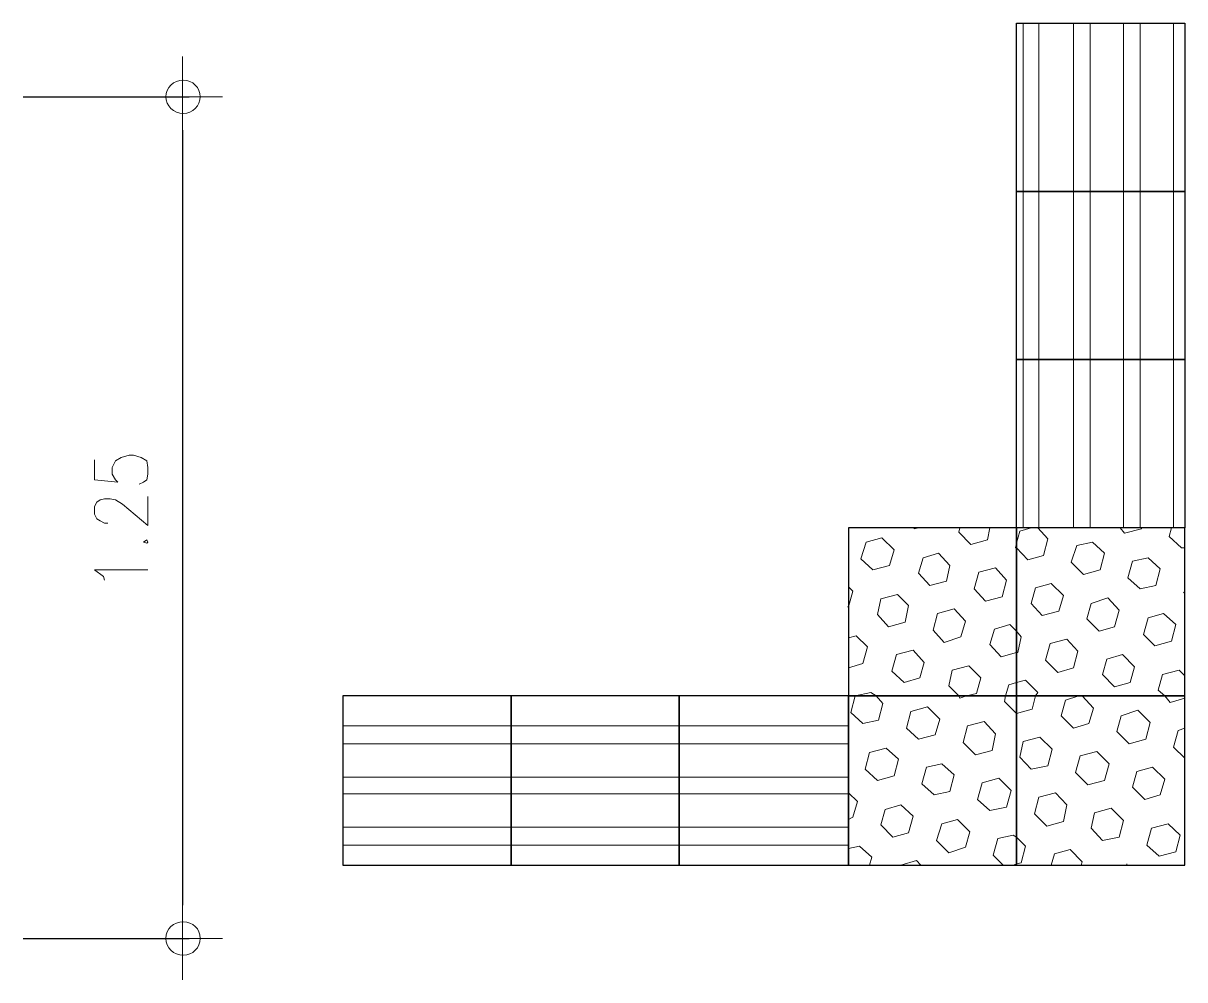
# Model space of a CAD drawing. Header units: millimetres. Extents: x 2928 to 3112, y 1220 to 1280.
# Drawn here: x 3100.487 to 3103.937, y 1260.614 to 1263.456 of the extents above; entities that cross this region are included whole.
import ezdxf

# ---------------------------------------------------------------- set-up
doc = ezdxf.new("R2010")
doc.units = ezdxf.units.MM

msp = doc.modelspace()

# ---------------------------------------------------------------- linework, layer by layer
at = {"color": 7, "linetype": 'Continuous', "lineweight": -2, "true_color": 0x000007}
for points in [[(3103.93727, 1262.95618), (3103.43777, 1262.95618), (3103.43777, 1263.45569), (3103.93727, 1263.45569)], [(3103.93727, 1262.45668), (3103.43777, 1262.45668), (3103.43777, 1262.95618), (3103.93727, 1262.95618)], [(3103.93727, 1261.95717), (3103.43777, 1261.95717), (3103.43777, 1262.45668), (3103.93727, 1262.45668)], [(3102.93826, 1261.95717), (3102.93826, 1261.45767), (3103.43777, 1261.45767), (3103.43777, 1261.95717)], [(3103.43777, 1261.95717), (3103.43777, 1261.45767), (3103.93727, 1261.45767), (3103.93727, 1261.95717)], [(3101.43644, 1261.45767), (3101.43644, 1260.95486), (3101.93595, 1260.95486), (3101.93595, 1261.45767)], [(3101.93595, 1261.45767), (3101.93595, 1260.95486), (3102.43545, 1260.95486), (3102.43545, 1261.45767)], [(3102.43545, 1261.45767), (3102.43545, 1260.95486), (3102.93826, 1260.95486), (3102.93826, 1261.45767)], [(3102.93826, 1261.45767), (3102.93826, 1260.95486), (3103.43777, 1260.95486), (3103.43777, 1261.45767)], [(3103.43777, 1261.45767), (3103.43777, 1260.95486), (3103.93727, 1260.95486), (3103.93727, 1261.45767)]]:
    msp.add_lwpolyline(points, close=True, dxfattribs=at)
at = {"color": 9, "linetype": 'Continuous', "lineweight": 5, "true_color": 0xbababa}
for points in [[(3103.45762, 1263.45569), (3103.45762, 1262.95618), (3103.45762, 1262.45668), (3103.45762, 1261.95717)], [(3103.50393, 1263.45569), (3103.50393, 1262.95618), (3103.50393, 1262.45668), (3103.50393, 1261.95717)], [(3103.60648, 1263.45569), (3103.60648, 1262.95618), (3103.60648, 1262.45668), (3103.60648, 1261.95717)], [(3103.65609, 1263.45569), (3103.65609, 1262.95618), (3103.65609, 1262.45668), (3103.65609, 1261.95717)], [(3103.75533, 1263.45569), (3103.75533, 1262.95618), (3103.75533, 1262.45668), (3103.75533, 1261.95717)], [(3103.80495, 1263.45569), (3103.80495, 1262.95618), (3103.80495, 1262.45668), (3103.80495, 1261.95717)], [(3103.90419, 1263.45569), (3103.90419, 1262.95618), (3103.90419, 1262.45668), (3103.90419, 1261.95717)], [(3103.13343, 1261.95717), (3103.13343, 1261.95387), (3103.13343, 1261.95387)], [(3103.13343, 1261.95387), (3103.14667, 1261.95717), (3103.14667, 1261.95717)], [(3103.26575, 1261.94394), (3103.26906, 1261.95717), (3103.26906, 1261.95717)], [(3103.35176, 1261.92079), (3103.35838, 1261.95717), (3103.35838, 1261.95717)], [(3103.44769, 1261.94725), (3103.48077, 1261.95717), (3103.48077, 1261.95717)], [(3103.50062, 1261.95717), (3103.53039, 1261.92409), (3103.53039, 1261.92409)], [(3103.74541, 1261.95717), (3103.75864, 1261.94063), (3103.75864, 1261.94063)], [(3103.75864, 1261.94063), (3103.80826, 1261.95387), (3103.80826, 1261.95387)], [(3103.80826, 1261.95387), (3103.80826, 1261.95717), (3103.80826, 1261.95717)], [(3103.89096, 1261.93071), (3103.89758, 1261.95717), (3103.89758, 1261.95717)], [(3102.99119, 1261.91417), (3103.0375, 1261.9274), (3103.0375, 1261.9274)], [(3103.0375, 1261.9274), (3103.07389, 1261.89102), (3103.07389, 1261.89102)], [(3103.26575, 1261.94394), (3103.30214, 1261.90756), (3103.30214, 1261.90756)], [(3103.30214, 1261.90756), (3103.35176, 1261.92079), (3103.35176, 1261.92079)], [(3103.43777, 1261.91086), (3103.44769, 1261.94725), (3103.44769, 1261.94725)], [(3103.51716, 1261.87448), (3103.53039, 1261.92409), (3103.53039, 1261.92409)], [(3103.89096, 1261.93071), (3103.92735, 1261.89763), (3103.92735, 1261.89763)], [(3102.97465, 1261.86455), (3102.99119, 1261.91417), (3102.99119, 1261.91417)], [(3103.06066, 1261.8447), (3103.07389, 1261.89102), (3103.07389, 1261.89102)], [(3103.43446, 1261.89763), (3103.43777, 1261.91086), (3103.43777, 1261.91086)], [(3103.43446, 1261.89763), (3103.43777, 1261.89763), (3103.43777, 1261.89763)], [(3103.43777, 1261.89763), (3103.47085, 1261.86124), (3103.47085, 1261.86124)], [(3103.59986, 1261.85463), (3103.6164, 1261.90425), (3103.6164, 1261.90425)], [(3103.6164, 1261.90425), (3103.66271, 1261.91417), (3103.66271, 1261.91417)], [(3103.66271, 1261.91417), (3103.6991, 1261.88109), (3103.6991, 1261.88109)], [(3103.92735, 1261.89763), (3103.93727, 1261.89763), (3103.93727, 1261.89763)], [(3102.97465, 1261.86455), (3103.01104, 1261.83147), (3103.01104, 1261.83147)], [(3103.14667, 1261.82155), (3103.1599, 1261.86786), (3103.1599, 1261.86786)], [(3103.1599, 1261.86786), (3103.20621, 1261.88109), (3103.20621, 1261.88109)], [(3103.20621, 1261.88109), (3103.23929, 1261.8447), (3103.23929, 1261.8447)], [(3103.47085, 1261.86124), (3103.51716, 1261.87448), (3103.51716, 1261.87448)], [(3103.59986, 1261.85463), (3103.63625, 1261.81824), (3103.63625, 1261.81824)], [(3103.68587, 1261.83147), (3103.6991, 1261.88109), (3103.6991, 1261.88109)], [(3103.76857, 1261.80832), (3103.7818, 1261.85794), (3103.7818, 1261.85794)], [(3103.7818, 1261.85794), (3103.82811, 1261.86786), (3103.82811, 1261.86786)], [(3103.82811, 1261.86786), (3103.8645, 1261.83478), (3103.8645, 1261.83478)], [(3103.01104, 1261.83147), (3103.06066, 1261.8447), (3103.06066, 1261.8447)], [(3103.14667, 1261.82155), (3103.17975, 1261.78516), (3103.17975, 1261.78516)], [(3103.22937, 1261.79839), (3103.23929, 1261.8447), (3103.23929, 1261.8447)], [(3103.31207, 1261.77524), (3103.3253, 1261.82486), (3103.3253, 1261.82486)], [(3103.3253, 1261.82486), (3103.37492, 1261.83809), (3103.37492, 1261.83809)], [(3103.37492, 1261.83809), (3103.408, 1261.8017), (3103.408, 1261.8017)], [(3103.63625, 1261.81824), (3103.68587, 1261.83147), (3103.68587, 1261.83147)], [(3103.85127, 1261.78516), (3103.8645, 1261.83478), (3103.8645, 1261.83478)], [(3102.93826, 1261.78185), (3102.9515, 1261.76862), (3102.9515, 1261.76862)], [(3103.17975, 1261.78516), (3103.22937, 1261.79839), (3103.22937, 1261.79839)], [(3103.39476, 1261.75208), (3103.408, 1261.8017), (3103.408, 1261.8017)], [(3103.494, 1261.77854), (3103.54032, 1261.79178), (3103.54032, 1261.79178)], [(3103.54032, 1261.79178), (3103.5767, 1261.75539), (3103.5767, 1261.75539)], [(3103.76857, 1261.80832), (3103.80495, 1261.77524), (3103.80495, 1261.77524)], [(3103.80495, 1261.77524), (3103.85127, 1261.78516), (3103.85127, 1261.78516)], [(3102.93826, 1261.72231), (3102.9515, 1261.76862), (3102.9515, 1261.76862)], [(3103.02427, 1261.69915), (3103.0342, 1261.74546), (3103.0342, 1261.74546)], [(3103.0342, 1261.74546), (3103.08381, 1261.7587), (3103.08381, 1261.7587)], [(3103.08381, 1261.7587), (3103.11689, 1261.72562), (3103.11689, 1261.72562)], [(3103.31207, 1261.77524), (3103.34514, 1261.73885), (3103.34514, 1261.73885)], [(3103.34514, 1261.73885), (3103.39476, 1261.75208), (3103.39476, 1261.75208)], [(3103.48077, 1261.73223), (3103.494, 1261.77854), (3103.494, 1261.77854)], [(3103.56347, 1261.70908), (3103.5767, 1261.75539), (3103.5767, 1261.75539)], [(3103.6594, 1261.73223), (3103.70902, 1261.74877), (3103.70902, 1261.74877)], [(3103.70902, 1261.74877), (3103.7421, 1261.71238), (3103.7421, 1261.71238)], [(3103.93727, 1261.762), (3103.93396, 1261.76531), (3103.93396, 1261.76531)], [(3103.93727, 1261.762), (3103.93727, 1261.76862), (3103.93727, 1261.76862)], [(3102.93826, 1261.72231), (3102.93496, 1261.72231), (3102.93496, 1261.72231)], [(3103.10697, 1261.676), (3103.11689, 1261.72562), (3103.11689, 1261.72562)], [(3103.2029, 1261.70246), (3103.25252, 1261.71569), (3103.25252, 1261.71569)], [(3103.25252, 1261.71569), (3103.2856, 1261.6793), (3103.2856, 1261.6793)], [(3103.48077, 1261.73223), (3103.51385, 1261.69584), (3103.51385, 1261.69584)], [(3103.64617, 1261.68592), (3103.6594, 1261.73223), (3103.6594, 1261.73223)], [(3103.72887, 1261.66276), (3103.7421, 1261.71238), (3103.7421, 1261.71238)], [(3103.02427, 1261.69915), (3103.05735, 1261.66276), (3103.05735, 1261.66276)], [(3103.18967, 1261.65284), (3103.2029, 1261.70246), (3103.2029, 1261.70246)], [(3103.27237, 1261.63299), (3103.2856, 1261.6793), (3103.2856, 1261.6793)], [(3103.51385, 1261.69584), (3103.56347, 1261.70908), (3103.56347, 1261.70908)], [(3103.64617, 1261.68592), (3103.68256, 1261.64953), (3103.68256, 1261.64953)], [(3103.81488, 1261.63961), (3103.82811, 1261.68923), (3103.82811, 1261.68923)], [(3103.82811, 1261.68923), (3103.87442, 1261.70246), (3103.87442, 1261.70246)], [(3103.87442, 1261.70246), (3103.91081, 1261.66938), (3103.91081, 1261.66938)], [(3103.05735, 1261.66276), (3103.10697, 1261.676), (3103.10697, 1261.676)], [(3103.18967, 1261.65284), (3103.22275, 1261.61645), (3103.22275, 1261.61645)], [(3103.35838, 1261.60984), (3103.37161, 1261.65615), (3103.37161, 1261.65615)], [(3103.37161, 1261.65615), (3103.41792, 1261.66938), (3103.41792, 1261.66938)], [(3103.41792, 1261.66938), (3103.43777, 1261.64953), (3103.43777, 1261.64953)], [(3103.43777, 1261.64953), (3103.451, 1261.63299), (3103.451, 1261.63299)], [(3103.68256, 1261.64953), (3103.72887, 1261.66276), (3103.72887, 1261.66276)], [(3103.89758, 1261.61976), (3103.91081, 1261.66938), (3103.91081, 1261.66938)], [(3102.93826, 1261.62969), (3102.96142, 1261.6363), (3102.96142, 1261.6363)], [(3102.96142, 1261.6363), (3102.9945, 1261.60322), (3102.9945, 1261.60322)], [(3103.22275, 1261.61645), (3103.27237, 1261.63299), (3103.27237, 1261.63299)], [(3103.35838, 1261.60984), (3103.39146, 1261.57345), (3103.39146, 1261.57345)], [(3103.44108, 1261.58668), (3103.451, 1261.63299), (3103.451, 1261.63299)], [(3103.52378, 1261.56353), (3103.53701, 1261.61315), (3103.53701, 1261.61315)], [(3103.53701, 1261.61315), (3103.58663, 1261.62638), (3103.58663, 1261.62638)], [(3103.58663, 1261.62638), (3103.61971, 1261.58999), (3103.61971, 1261.58999)], [(3103.81488, 1261.63961), (3103.84796, 1261.60653), (3103.84796, 1261.60653)], [(3103.84796, 1261.60653), (3103.89758, 1261.61976), (3103.89758, 1261.61976)], [(3102.98127, 1261.5536), (3102.9945, 1261.60322), (3102.9945, 1261.60322)], [(3103.06727, 1261.53045), (3103.08051, 1261.58007), (3103.08051, 1261.58007)], [(3103.08051, 1261.58007), (3103.13013, 1261.5933), (3103.13013, 1261.5933)], [(3103.13013, 1261.5933), (3103.16321, 1261.55691), (3103.16321, 1261.55691)], [(3103.39146, 1261.57345), (3103.43777, 1261.58668), (3103.43777, 1261.58668)], [(3103.43777, 1261.58668), (3103.44108, 1261.58668), (3103.44108, 1261.58668)], [(3103.60648, 1261.54037), (3103.61971, 1261.58999), (3103.61971, 1261.58999)], [(3103.70571, 1261.56683), (3103.75203, 1261.58007), (3103.75203, 1261.58007)], [(3103.75203, 1261.58007), (3103.78841, 1261.54368), (3103.78841, 1261.54368)], [(3102.93826, 1261.54037), (3102.98127, 1261.5536), (3102.98127, 1261.5536)], [(3103.14997, 1261.5106), (3103.16321, 1261.55691), (3103.16321, 1261.55691)], [(3103.24591, 1261.53375), (3103.29553, 1261.54699), (3103.29553, 1261.54699)], [(3103.29553, 1261.54699), (3103.33191, 1261.5106), (3103.33191, 1261.5106)], [(3103.52378, 1261.56353), (3103.56016, 1261.52714), (3103.56016, 1261.52714)], [(3103.56016, 1261.52714), (3103.60648, 1261.54037), (3103.60648, 1261.54037)], [(3103.69248, 1261.52052), (3103.70571, 1261.56683), (3103.70571, 1261.56683)], [(3103.77518, 1261.49737), (3103.78841, 1261.54368), (3103.78841, 1261.54368)], [(3103.06727, 1261.53045), (3103.10366, 1261.49737), (3103.10366, 1261.49737)], [(3103.10366, 1261.49737), (3103.14997, 1261.5106), (3103.14997, 1261.5106)], [(3103.23598, 1261.48744), (3103.24591, 1261.53375), (3103.24591, 1261.53375)], [(3103.31868, 1261.46429), (3103.33191, 1261.5106), (3103.33191, 1261.5106)], [(3103.43777, 1261.49737), (3103.46423, 1261.50398), (3103.46423, 1261.50398)], [(3103.46423, 1261.50398), (3103.50062, 1261.46759), (3103.50062, 1261.46759)], [(3103.69248, 1261.52052), (3103.72887, 1261.48413), (3103.72887, 1261.48413)], [(3103.85788, 1261.47421), (3103.87111, 1261.52052), (3103.87111, 1261.52052)], [(3103.87111, 1261.52052), (3103.92073, 1261.53375), (3103.92073, 1261.53375)], [(3103.92073, 1261.53375), (3103.93727, 1261.51721), (3103.93727, 1261.51721)], [(3103.23598, 1261.48744), (3103.26575, 1261.45767), (3103.26575, 1261.45767)], [(3103.40469, 1261.45767), (3103.41461, 1261.49075), (3103.41461, 1261.49075)], [(3103.41461, 1261.49075), (3103.43777, 1261.49737), (3103.43777, 1261.49737)], [(3103.72887, 1261.48413), (3103.77518, 1261.49737), (3103.77518, 1261.49737)], [(3103.85788, 1261.47421), (3103.87773, 1261.45767), (3103.87773, 1261.45767)], [(3102.94488, 1261.40805), (3102.95811, 1261.45767), (3102.95811, 1261.45767)], [(3102.95811, 1261.45767), (3103.00442, 1261.46759), (3103.00442, 1261.46759)], [(3103.00442, 1261.46759), (3103.02096, 1261.45767), (3103.02096, 1261.45767)], [(3103.02096, 1261.45767), (3103.04081, 1261.43451), (3103.04081, 1261.43451)], [(3103.26575, 1261.45767), (3103.26906, 1261.45105), (3103.26906, 1261.45105)], [(3103.26906, 1261.45105), (3103.28891, 1261.45767), (3103.28891, 1261.45767)], [(3103.28891, 1261.45767), (3103.31868, 1261.46429), (3103.31868, 1261.46429)], [(3103.40138, 1261.44113), (3103.40469, 1261.45767), (3103.40469, 1261.45767)], [(3103.40138, 1261.44113), (3103.43777, 1261.40474), (3103.43777, 1261.40474)], [(3103.48408, 1261.41797), (3103.494, 1261.45767), (3103.494, 1261.45767)], [(3103.494, 1261.45767), (3103.50062, 1261.46759), (3103.50062, 1261.46759)], [(3103.57009, 1261.39813), (3103.58332, 1261.44444), (3103.58332, 1261.44444)], [(3103.58332, 1261.44444), (3103.62301, 1261.45767), (3103.62301, 1261.45767)], [(3103.62301, 1261.45767), (3103.62963, 1261.45767), (3103.62963, 1261.45767)], [(3103.62963, 1261.45767), (3103.63294, 1261.45767), (3103.63294, 1261.45767)], [(3103.63294, 1261.45767), (3103.66602, 1261.42128), (3103.66602, 1261.42128)], [(3103.87773, 1261.45767), (3103.89427, 1261.43782), (3103.89427, 1261.43782)], [(3103.89427, 1261.43782), (3103.93727, 1261.45105), (3103.93727, 1261.45105)], [(3102.94488, 1261.40805), (3102.98127, 1261.37497), (3102.98127, 1261.37497)], [(3103.02758, 1261.38489), (3103.04081, 1261.43451), (3103.04081, 1261.43451)], [(3103.11028, 1261.36174), (3103.12351, 1261.41136), (3103.12351, 1261.41136)], [(3103.12351, 1261.41136), (3103.17313, 1261.42459), (3103.17313, 1261.42459)], [(3103.17313, 1261.42459), (3103.20952, 1261.3882), (3103.20952, 1261.3882)], [(3103.43777, 1261.40474), (3103.43446, 1261.40805), (3103.43446, 1261.40805)], [(3103.43777, 1261.40474), (3103.48408, 1261.41797), (3103.48408, 1261.41797)], [(3103.65279, 1261.37497), (3103.66602, 1261.42128), (3103.66602, 1261.42128)], [(3103.74872, 1261.39813), (3103.79834, 1261.41467), (3103.79834, 1261.41467)], [(3103.79834, 1261.41467), (3103.83473, 1261.37828), (3103.83473, 1261.37828)], [(3101.43644, 1261.36835), (3101.93595, 1261.36835), (3101.93595, 1261.36835)], [(3101.93595, 1261.36835), (3102.43545, 1261.36835), (3102.43545, 1261.36835)], [(3102.43545, 1261.36835), (3102.93826, 1261.36835), (3102.93826, 1261.36835)], [(3102.98127, 1261.37497), (3103.02758, 1261.38489), (3103.02758, 1261.38489)], [(3103.19629, 1261.34189), (3103.20952, 1261.3882), (3103.20952, 1261.3882)], [(3103.27899, 1261.31874), (3103.29222, 1261.36835), (3103.29222, 1261.36835)], [(3103.29222, 1261.36835), (3103.34184, 1261.38159), (3103.34184, 1261.38159)], [(3103.34184, 1261.38159), (3103.37492, 1261.3452), (3103.37492, 1261.3452)], [(3103.57009, 1261.39813), (3103.60648, 1261.36174), (3103.60648, 1261.36174)], [(3103.60648, 1261.36174), (3103.65279, 1261.37497), (3103.65279, 1261.37497)], [(3103.73549, 1261.35182), (3103.74872, 1261.39813), (3103.74872, 1261.39813)], [(3103.82149, 1261.32866), (3103.83473, 1261.37828), (3103.83473, 1261.37828)], [(3103.11028, 1261.36174), (3103.14667, 1261.32866), (3103.14667, 1261.32866)], [(3103.14667, 1261.32866), (3103.19629, 1261.34189), (3103.19629, 1261.34189)], [(3103.36499, 1261.29558), (3103.37492, 1261.3452), (3103.37492, 1261.3452)], [(3103.45762, 1261.32204), (3103.50724, 1261.33528), (3103.50724, 1261.33528)], [(3103.50724, 1261.33528), (3103.54362, 1261.29889), (3103.54362, 1261.29889)], [(3103.73549, 1261.35182), (3103.77187, 1261.31543), (3103.77187, 1261.31543)], [(3103.90419, 1261.3055), (3103.91742, 1261.35512), (3103.91742, 1261.35512)], [(3103.91742, 1261.35512), (3103.93727, 1261.36174), (3103.93727, 1261.36174)], [(3101.43644, 1261.31543), (3101.93595, 1261.31543), (3101.93595, 1261.31543)], [(3101.93595, 1261.31543), (3102.43545, 1261.31543), (3102.43545, 1261.31543)], [(3102.43545, 1261.31543), (3102.93826, 1261.31543), (3102.93826, 1261.31543)], [(3103.00112, 1261.28896), (3103.05073, 1261.3022), (3103.05073, 1261.3022)], [(3103.05073, 1261.3022), (3103.08712, 1261.26912), (3103.08712, 1261.26912)], [(3103.27899, 1261.31874), (3103.31537, 1261.28235), (3103.31537, 1261.28235)], [(3103.44769, 1261.27573), (3103.45762, 1261.32204), (3103.45762, 1261.32204)], [(3103.53039, 1261.24927), (3103.54362, 1261.29889), (3103.54362, 1261.29889)], [(3103.77187, 1261.31543), (3103.82149, 1261.32866), (3103.82149, 1261.32866)], [(3103.90419, 1261.3055), (3103.93727, 1261.27242), (3103.93727, 1261.27242)], [(3102.98788, 1261.23934), (3103.00112, 1261.28896), (3103.00112, 1261.28896)], [(3103.07389, 1261.2195), (3103.08712, 1261.26912), (3103.08712, 1261.26912)], [(3103.31537, 1261.28235), (3103.36499, 1261.29558), (3103.36499, 1261.29558)], [(3103.44769, 1261.27573), (3103.48077, 1261.23934), (3103.48077, 1261.23934)], [(3103.61309, 1261.22942), (3103.62632, 1261.27904), (3103.62632, 1261.27904)], [(3103.62632, 1261.27904), (3103.67594, 1261.29227), (3103.67594, 1261.29227)], [(3103.67594, 1261.29227), (3103.71233, 1261.25588), (3103.71233, 1261.25588)], [(3102.98788, 1261.23934), (3103.02427, 1261.20626), (3103.02427, 1261.20626)], [(3103.15659, 1261.19634), (3103.16982, 1261.24596), (3103.16982, 1261.24596)], [(3103.16982, 1261.24596), (3103.21613, 1261.25588), (3103.21613, 1261.25588)], [(3103.21613, 1261.25588), (3103.25252, 1261.2228), (3103.25252, 1261.2228)], [(3103.48077, 1261.23934), (3103.53039, 1261.24927), (3103.53039, 1261.24927)], [(3103.61309, 1261.22942), (3103.64948, 1261.19303), (3103.64948, 1261.19303)], [(3103.6991, 1261.20626), (3103.71233, 1261.25588), (3103.71233, 1261.25588)], [(3103.7818, 1261.18642), (3103.79503, 1261.23273), (3103.79503, 1261.23273)], [(3103.79503, 1261.23273), (3103.84134, 1261.24596), (3103.84134, 1261.24596)], [(3103.84134, 1261.24596), (3103.87773, 1261.20957), (3103.87773, 1261.20957)], [(3101.43644, 1261.21619), (3101.93595, 1261.21619), (3101.93595, 1261.21619)], [(3101.93595, 1261.21619), (3102.43545, 1261.21619), (3102.43545, 1261.21619)], [(3102.43545, 1261.21619), (3102.93826, 1261.21619), (3102.93826, 1261.21619)], [(3103.02427, 1261.20626), (3103.07389, 1261.2195), (3103.07389, 1261.2195)], [(3103.15659, 1261.19634), (3103.19298, 1261.16326), (3103.19298, 1261.16326)], [(3103.23929, 1261.17318), (3103.25252, 1261.2228), (3103.25252, 1261.2228)], [(3103.32199, 1261.15003), (3103.33522, 1261.19965), (3103.33522, 1261.19965)], [(3103.33522, 1261.19965), (3103.38484, 1261.21288), (3103.38484, 1261.21288)], [(3103.38484, 1261.21288), (3103.42123, 1261.17649), (3103.42123, 1261.17649)], [(3103.64948, 1261.19303), (3103.6991, 1261.20626), (3103.6991, 1261.20626)], [(3103.8645, 1261.16326), (3103.87773, 1261.20957), (3103.87773, 1261.20957)], [(3101.43644, 1261.16657), (3101.93595, 1261.16657), (3101.93595, 1261.16657)], [(3101.93595, 1261.16657), (3102.43545, 1261.16657), (3102.43545, 1261.16657)], [(3102.43545, 1261.16657), (3102.93826, 1261.16657), (3102.93826, 1261.16657)], [(3102.93826, 1261.16988), (3102.96473, 1261.14341), (3102.96473, 1261.14341)], [(3103.19298, 1261.16326), (3103.23929, 1261.17318), (3103.23929, 1261.17318)], [(3103.408, 1261.12687), (3103.42123, 1261.17649), (3103.42123, 1261.17649)], [(3103.50393, 1261.15664), (3103.55355, 1261.16988), (3103.55355, 1261.16988)], [(3103.55355, 1261.16988), (3103.58663, 1261.13349), (3103.58663, 1261.13349)], [(3103.7818, 1261.18642), (3103.81819, 1261.15003), (3103.81819, 1261.15003)], [(3103.81819, 1261.15003), (3103.8645, 1261.16326), (3103.8645, 1261.16326)], [(3102.9515, 1261.0971), (3102.96473, 1261.14341), (3102.96473, 1261.14341)], [(3103.04743, 1261.12026), (3103.09374, 1261.13349), (3103.09374, 1261.13349)], [(3103.09374, 1261.13349), (3103.13013, 1261.10041), (3103.13013, 1261.10041)], [(3103.32199, 1261.15003), (3103.35838, 1261.11695), (3103.35838, 1261.11695)], [(3103.35838, 1261.11695), (3103.408, 1261.12687), (3103.408, 1261.12687)], [(3103.4907, 1261.10702), (3103.50393, 1261.15664), (3103.50393, 1261.15664)], [(3103.5767, 1261.08387), (3103.58663, 1261.13349), (3103.58663, 1261.13349)], [(3102.93826, 1261.09048), (3102.9515, 1261.0971), (3102.9515, 1261.0971)], [(3103.0342, 1261.07394), (3103.04743, 1261.12026), (3103.04743, 1261.12026)], [(3103.11689, 1261.05079), (3103.13013, 1261.10041), (3103.13013, 1261.10041)], [(3103.21613, 1261.07725), (3103.26245, 1261.09048), (3103.26245, 1261.09048)], [(3103.26245, 1261.09048), (3103.29883, 1261.0541), (3103.29883, 1261.0541)], [(3103.4907, 1261.10702), (3103.52708, 1261.07064), (3103.52708, 1261.07064)], [(3103.6594, 1261.06402), (3103.66933, 1261.11033), (3103.66933, 1261.11033)], [(3103.66933, 1261.11033), (3103.71895, 1261.12356), (3103.71895, 1261.12356)], [(3103.71895, 1261.12356), (3103.75533, 1261.08718), (3103.75533, 1261.08718)], [(3101.43644, 1261.06733), (3101.93595, 1261.06733), (3101.93595, 1261.06733)], [(3101.93595, 1261.06733), (3102.43545, 1261.06733), (3102.43545, 1261.06733)], [(3102.43545, 1261.06733), (3102.93826, 1261.06733), (3102.93826, 1261.06733)], [(3103.0342, 1261.07394), (3103.07058, 1261.03756), (3103.07058, 1261.03756)], [(3103.19959, 1261.02763), (3103.21613, 1261.07725), (3103.21613, 1261.07725)], [(3103.52708, 1261.07064), (3103.5767, 1261.08387), (3103.5767, 1261.08387)], [(3103.6594, 1261.06402), (3103.69248, 1261.02763), (3103.69248, 1261.02763)], [(3103.7421, 1261.03756), (3103.75533, 1261.08718), (3103.75533, 1261.08718)], [(3103.8248, 1261.0144), (3103.83803, 1261.06402), (3103.83803, 1261.06402)], [(3103.83803, 1261.06402), (3103.88765, 1261.07725), (3103.88765, 1261.07725)], [(3103.88765, 1261.07725), (3103.92404, 1261.04417), (3103.92404, 1261.04417)], [(3103.07058, 1261.03756), (3103.11689, 1261.05079), (3103.11689, 1261.05079)], [(3103.19959, 1261.02763), (3103.23598, 1260.99125), (3103.23598, 1260.99125)], [(3103.2856, 1261.00779), (3103.29883, 1261.0541), (3103.29883, 1261.0541)], [(3103.3683, 1260.98463), (3103.38153, 1261.03425), (3103.38153, 1261.03425)], [(3103.38153, 1261.03425), (3103.42784, 1261.04417), (3103.42784, 1261.04417)], [(3103.42784, 1261.04417), (3103.43777, 1261.03756), (3103.43777, 1261.03756)], [(3103.43777, 1261.03756), (3103.46423, 1261.01109), (3103.46423, 1261.01109)], [(3103.69248, 1261.02763), (3103.7421, 1261.03756), (3103.7421, 1261.03756)], [(3103.91081, 1260.99455), (3103.92404, 1261.04417), (3103.92404, 1261.04417)], [(3101.43644, 1261.0144), (3101.93595, 1261.0144), (3101.93595, 1261.0144)], [(3101.93595, 1261.0144), (3102.43545, 1261.0144), (3102.43545, 1261.0144)], [(3102.43545, 1261.0144), (3102.93826, 1261.0144), (3102.93826, 1261.0144)], [(3102.93826, 1261.00448), (3102.97134, 1261.01109), (3102.97134, 1261.01109)], [(3102.97134, 1261.01109), (3103.00773, 1260.97801), (3103.00773, 1260.97801)], [(3103.23598, 1260.99125), (3103.2856, 1261.00779), (3103.2856, 1261.00779)], [(3103.451, 1260.96147), (3103.46423, 1261.01109), (3103.46423, 1261.01109)], [(3103.54032, 1260.95486), (3103.55024, 1260.98794), (3103.55024, 1260.98794)], [(3103.55024, 1260.98794), (3103.59655, 1261.00117), (3103.59655, 1261.00117)], [(3103.59655, 1261.00117), (3103.63294, 1260.96478), (3103.63294, 1260.96478)], [(3103.8248, 1261.0144), (3103.86119, 1260.98132), (3103.86119, 1260.98132)], [(3103.86119, 1260.98132), (3103.91081, 1260.99455), (3103.91081, 1260.99455)], [(3103.00112, 1260.95486), (3103.00773, 1260.97801), (3103.00773, 1260.97801)], [(3103.09374, 1260.95486), (3103.14005, 1260.96809), (3103.14005, 1260.96809)], [(3103.14005, 1260.96809), (3103.15328, 1260.95486), (3103.15328, 1260.95486)], [(3103.3683, 1260.98463), (3103.39807, 1260.95486), (3103.39807, 1260.95486)], [(3103.42784, 1260.95486), (3103.43777, 1260.95817), (3103.43777, 1260.95817)], [(3103.43777, 1260.95817), (3103.451, 1260.96147), (3103.451, 1260.96147)], [(3103.62963, 1260.95486), (3103.63294, 1260.96478), (3103.63294, 1260.96478)], [(3103.76526, 1260.95817), (3103.76526, 1260.95486), (3103.76526, 1260.95486)], [(3103.76526, 1260.95486), (3103.76526, 1260.95817), (3103.76526, 1260.95817)]]:
    msp.add_lwpolyline(points, dxfattribs=at)
at = {"color": 7, "linetype": 'Continuous', "lineweight": 9, "true_color": 0x000007}
for points in [[(3100.96009, 1263.11497), (3100.96009, 1263.35645), (3100.96009, 1263.35645)], [(3100.84101, 1263.23736), (3101.07918, 1263.23736), (3101.07918, 1263.23736)], [(3100.69876, 1262.15896), (3100.69876, 1262.09942), (3100.76823, 1262.0928), (3100.76162, 1262.09942), (3100.75169, 1262.11596), (3100.75169, 1262.13581), (3100.76162, 1262.15565), (3100.77815, 1262.16558), (3100.80131, 1262.17219), (3100.81454, 1262.17219), (3100.8377, 1262.16558), (3100.85424, 1262.15565), (3100.85755, 1262.13581), (3100.85755, 1262.11596), (3100.85424, 1262.09942), (3100.84431, 1262.0928), (3100.83108, 1262.08619)], [(3100.73846, 1261.97041), (3100.72854, 1261.97041), (3100.7153, 1261.97702), (3100.70538, 1261.98364), (3100.69876, 1261.99687), (3100.69876, 1262.02003), (3100.70538, 1262.03326), (3100.7153, 1262.03987), (3100.72854, 1262.04318), (3100.74508, 1262.04318), (3100.76162, 1262.03987), (3100.78146, 1262.02664), (3100.85755, 1261.96379), (3100.85755, 1262.0498)], [(3100.72854, 1261.8017), (3100.72523, 1261.81162), (3100.69876, 1261.83147), (3100.85755, 1261.83147)], [(3100.96009, 1260.85562), (3100.96009, 1260.61414), (3100.96009, 1260.61414)], [(3101.07918, 1260.73653), (3100.84101, 1260.73653), (3100.84101, 1260.73653)]]:
    msp.add_lwpolyline(points, dxfattribs=at)
at = {"color": 253, "linetype": 'Continuous', "lineweight": -2, "true_color": 0x9a9a9a}
for points in [[(3100.48705, 1263.23736), (3100.97994, 1263.23736), (3100.97994, 1263.23736)], [(3100.96009, 1263.13812), (3100.96009, 1260.83577), (3100.96009, 1260.83577)], [(3100.48705, 1260.73653), (3100.97994, 1260.73653), (3100.97994, 1260.73653)]]:
    msp.add_lwpolyline(points, dxfattribs=at)
at = {"color": 7, "linetype": 'Continuous', "lineweight": 9, "true_color": 0x000007}
msp.add_lwpolyline([(3100.84431, 1261.91417), (3100.85424, 1261.91086), (3100.85755, 1261.91417), (3100.85424, 1261.92079)], close=True, dxfattribs=at)
for points in [[(3100.9634, 1263.28698), (3100.93363, 1263.28698), (3100.91047, 1263.26383), (3100.91047, 1263.23736), (3100.91047, 1263.23736), (3100.91047, 1263.2109), (3100.93363, 1263.18774), (3100.9634, 1263.18774), (3100.9634, 1263.18774), (3100.98987, 1263.18774), (3101.01302, 1263.2109), (3101.01302, 1263.23736), (3101.01302, 1263.23736), (3101.01302, 1263.26383), (3100.98987, 1263.28698), (3100.9634, 1263.28698)], [(3100.9634, 1260.68691), (3100.98987, 1260.68691), (3101.01302, 1260.71007), (3101.01302, 1260.73653), (3101.01302, 1260.73653), (3101.01302, 1260.7663), (3100.98987, 1260.78615), (3100.9634, 1260.78615), (3100.9634, 1260.78615), (3100.93363, 1260.78615), (3100.91047, 1260.7663), (3100.91047, 1260.73653), (3100.91047, 1260.73653), (3100.91047, 1260.71007), (3100.93363, 1260.68691), (3100.9634, 1260.68691)]]:
    msp.add_open_spline(points, degree=3, knots=[0, 0, 0, 0, 0.0625, 0.0625, 0.0625, 0.062501, 0.125, 0.125, 0.125, 0.125001, 0.1875, 0.1875, 0.1875, 0.187501, 1, 1, 1, 1], dxfattribs=at)

doc.saveas('drawing.dxf')
